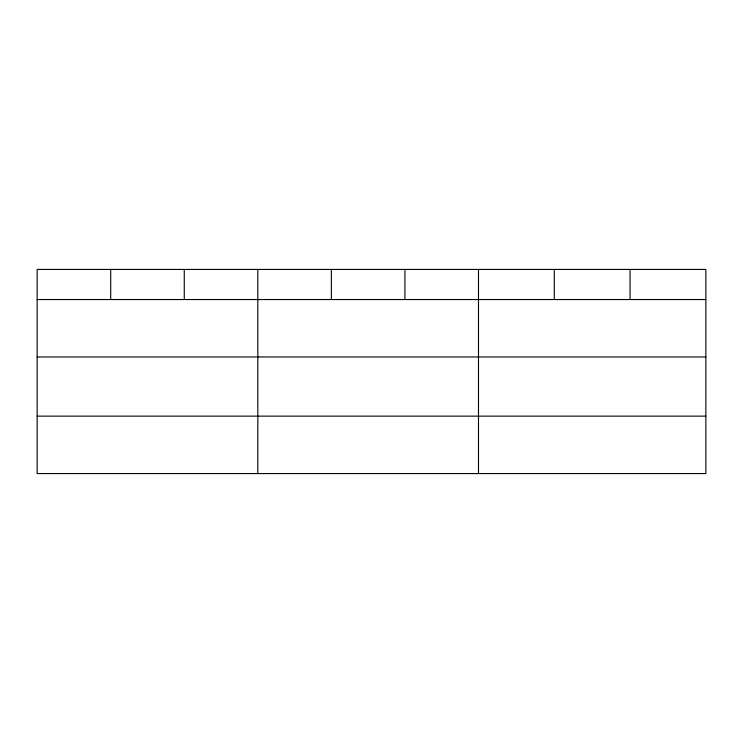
<?xml version="1.0" encoding="UTF-8"?>
<svg xmlns="http://www.w3.org/2000/svg" width="743" height="743" viewBox="0 0 743 743"><rect width="100%" height="100%" fill="white"/><g stroke="black" fill="none" stroke-linecap="round" stroke-linejoin="round"><path stroke-width="1.11" d="M705.85 356.965L705.85 269.43L37.15 269.43L37.15 473.57L705.85 473.57L705.85 356.965L37.15 356.965M37.15 299.54L705.85 299.54M37.15 416.136L705.85 416.136M630.064 269.43L630.064 299.54M554.278 269.43L554.278 299.54M478.492 269.43L478.492 473.57M404.935 269.43L404.935 299.54M331.378 269.43L331.378 299.54M257.821 269.43L257.821 473.57M184.264 269.43L184.264 299.54M110.707 269.43L110.707 299.54"/></g></svg>
